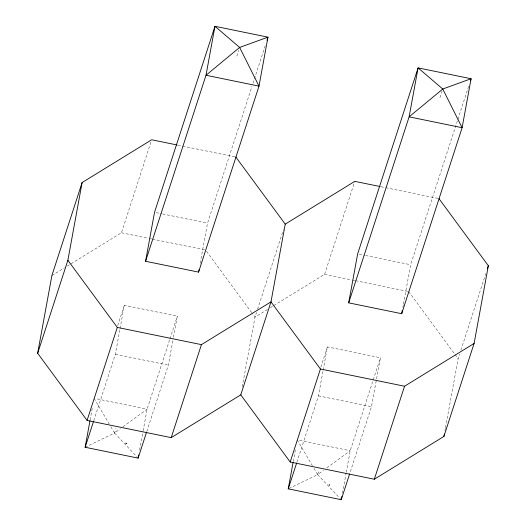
<?xml version="1.0" encoding="UTF-8"?>
<svg xmlns="http://www.w3.org/2000/svg" width="526" height="526" viewBox="0 0 526 526"><rect width="100%" height="100%" fill="white"/><g stroke="black" fill="none" stroke-linecap="round" stroke-linejoin="round"><path stroke-width="0.39" stroke-dasharray="2.63 1.97" d="M90.13 419.972L92.333 407.926M93.766 420.695L115.345 354.261L119.902 329.381M120.053 328.579L124.314 305.297L177.321 316.146L173.35 337.823M139.607 450.085L142.987 431.622M143.131 430.82L147.102 409.149L169.701 339.592M146.767 431.544L168.353 365.116L173.205 338.626M200.189 263.289L207.54 223.149L251.974 86.389M242.243 386.847L255.011 317.139L256.53 312.451M293.245 461.552L295.599 448.711M296.881 462.275L318.46 395.848L323.023 370.962M323.168 370.159L327.428 346.884L380.436 357.733L371.468 406.703L349.882 473.13M342.426 493.276L346.101 473.209M346.246 472.407L350.217 450.736L380.436 357.733M402.863 307.283L403.304 304.87M403.449 304.067L410.655 264.736L457.627 120.158M444.917 430.84L445.358 428.434M445.502 427.631L458.126 358.719L459.645 354.031M67.197 266.143L121.453 232.775L150.909 142.119M117.712 325.614L124.314 305.297M236.825 56.111L238.705 50.325M85.127 447.264L114.55 433.036L116.029 428.48M169.957 338.81L177.321 316.146M252.993 83.259L265.689 44.184M257.549 309.321L283.448 229.606M273.79 305.586L324.568 274.355L354.787 181.358M320.827 367.201L327.428 346.884M439.94 97.691L442.057 91.182M288.978 488.49L317.665 474.623L319.144 470.066M457.883 119.376L468.804 85.771M460.921 350.125L485.8 273.54M110.868 426.783L114.55 433.036L120.408 428.736M123.012 426.829L147.102 409.149L95.706 398.623M313.983 468.37L317.665 474.623L323.523 470.323M326.777 467.936L350.217 450.736L298.821 440.209M51.896 275.552L64.415 267.852M267.53 309.439L255.011 317.139L252.105 313.187M270.311 307.723L273.093 306.014M177.86 145.137L181.832 145.945M182.627 146.11L235.01 156.833M380.975 186.723L384.947 187.532M385.742 187.697L438.125 198.42M156.137 212.629L161.758 213.78M162.567 213.944L207.54 223.149M359.251 254.209L364.873 255.36M365.682 255.524L410.655 264.736M121.453 232.775L148.437 238.298M149.233 238.462L151.613 238.949M152.409 239.113L204.792 249.837M324.568 274.355L351.552 279.885M352.348 280.042L354.728 280.536M355.523 280.693L407.906 291.417M115.345 354.261L168.353 365.116M318.46 395.848L371.468 406.703M317.665 474.623L341.249 499.7M114.55 433.036L138.134 458.113M408.702 291.582L458.126 358.719M206.554 251.316L251.619 312.529M297.216 439.881L312.345 465.589M94.101 398.294L109.23 424.002"/><path stroke-width="0.79" d="M235.806 156.998L285.23 224.135L270.989 301.865L240.77 394.862L171.213 437.639L87.079 420.412L37.655 353.275L51.896 275.552L82.109 182.555L151.672 139.771L177.071 144.972M37.655 353.275L67.874 260.278L82.109 182.555M146.517 432.326L138.134 458.113L85.127 447.264L89.979 420.774M145.564 261.264L154.532 212.3L214.97 26.3L267.971 37.155L259.002 86.119L198.572 272.12L145.564 261.264L206.001 75.264L214.97 26.3L239.646 47.425L259.002 86.119L206.001 75.264L239.646 47.425L267.971 37.155L266.958 40.278M138.134 458.113L138.726 454.905M198.572 272.12L199.012 269.707M349.632 473.913L341.249 499.7L288.241 488.845L293.094 462.361M348.679 302.851L357.647 253.88L418.085 67.887L471.086 78.736L462.117 127.706L401.686 313.7L348.679 302.851L409.116 116.851L418.085 67.887L442.76 89.012L462.117 127.706L409.116 116.851L442.76 89.012L471.086 78.736L470.579 80.3M341.249 499.7L341.841 496.491M401.686 313.7L402.272 310.491M240.77 394.862L290.194 461.999L374.328 479.225L443.891 436.448L444.325 434.042M443.891 436.448L474.104 343.445L488.345 265.722L438.921 198.585M87.079 420.412L117.298 327.415L67.874 260.278M85.127 447.264L93.51 421.471M171.213 437.639L201.432 344.642L270.989 301.865L320.413 369.002L404.547 386.229L474.104 343.445M290.194 461.999L320.413 369.002M288.241 488.845L296.625 463.058M374.328 479.225L404.547 386.229M487.326 268.852L488.345 265.722M285.23 224.135L354.787 181.358L380.186 186.559M117.298 327.415L201.432 344.642M126.411 443.477L125.99 443.208L126.411 443.477M329.526 485.057L329.105 484.794L329.454 485.084"/></g></svg>
